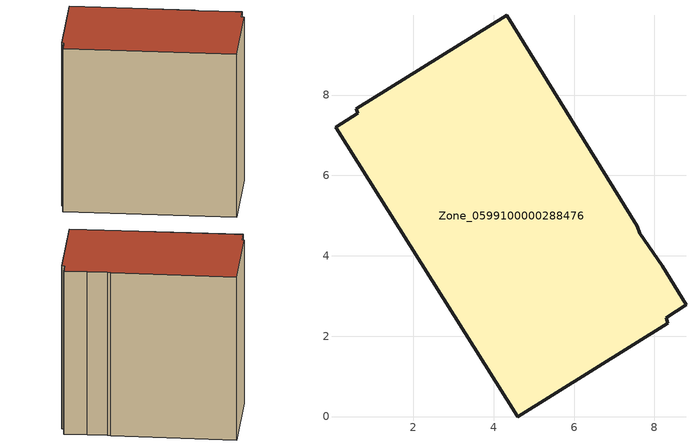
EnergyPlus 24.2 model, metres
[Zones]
Zone_0599100000288476
 floor ground (C_G): 8.34,2.32 4.6,0 0.06,7.2 0.61,7.55 0.58,7.66 4.32,9.98 7.58,4.74 7.63,4.56 8.19,3.75 8.79,2.79 8.29,2.46 z0
 wall outside (C_F): 8.79,2.79 8.19,3.75 7.63,4.56 7.58,4.74 4.32,9.98 0.58,7.66 0.61,7.55 0.06,7.2 4.6,0 8.34,2.32 8.29,2.46 8.79,2.79 z0:8.72
 roof outside (C_R): 4.6,0 8.34,2.32 8.29,2.46 8.79,2.79 8.19,3.75 7.63,4.56 7.58,4.74 4.32,9.98 0.58,7.66 0.61,7.55 0.06,7.2 z8.72
[BUILDING]
Pand.0599100000288476: North Axis=0; Terrain=City; Loads Convergence Tolerance Value=0.04; Temperature Convergence Tolerance Value=0.4; Solar Distribution=FullExterior; Maximum Number of Warmup Days=25; Minimum Number of Warmup Days=1
[Site:Location]
Rotterdam.The.Hague.AP_ZH_NLD Design_Conditions: Latitude=51.96; Longitude=4.45; Time Zone=1; Elevation=-4.5
[SITE:GROUNDTEMPERATURE:BUILDINGSURFACE]
18, 18, 18, 18, 18, 18, 18, 18, 18, 18, 18, 18
[MATERIAL] Thermal Absorptance=0.9; Solar Absorptance=0.7; Visible Absorptance=0.7
Name | Roughness | Thickness | Conductivity | Density | Specific Heat
G.TC.1975-1991 | MediumSmooth | 0.15 | 0.288461 | 540 | 1210
F.TC.1975-1991 | Rough | 0.3 | 0.230769 | 1920 | 840
R.TC.1975-1991 | MediumRough | 0.2 | 0.153846 | 1500 | 1000
[CONSTRUCTION]
C_G: G.TC.1975-1991
C_F: F.TC.1975-1991
C_R: R.TC.1975-1991
[ZONE]
Zone_0599100000288476: Type=1; Multiplier=1; Ceiling Height=Autocalculate; Volume=Autocalculate; Floor Area=autocalculate; Part of Total Floor Area=Yes
[ZONEINFILTRATION:DESIGNFLOWRATE]
Infil_Zone_0599100000288476: Zone or ZoneList or Space or SpaceList=Zone_0599100000288476; Schedule=AlwaysOn; Design Flow Rate Calculation Method=Flow/Area; Flow Rate per Floor Area=0.003; Constant Term Coefficient=1; Temperature Term Coefficient=0; Velocity Term Coefficient=0; Velocity Squared Term Coefficient=0
[HVACTEMPLATE:ZONE:IDEALLOADSAIRSYSTEM]
Zone_0599100000288476: Maximum Heating Supply Air Temperature=50; Minimum Cooling Supply Air Temperature=13; Maximum Heating Supply Air Humidity Ratio=0.0156; Minimum Cooling Supply Air Humidity Ratio=0.0077; Heating Limit=NoLimit; Cooling Limit=NoLimit; Dehumidification Control Type=ConstantSensibleHeatRatio; Cooling Sensible Heat Ratio=0.7; Dehumidification Setpoint=60; Humidification Control Type=None; Humidification Setpoint=30; Outdoor Air Method=None; Outdoor Air Flow Rate per Person=0.00944; Outdoor Air Flow Rate per Zone Floor Area=0; Outdoor Air Flow Rate per Zone=0; Demand Controlled Ventilation Type=None; Outdoor Air Economizer Type=NoEconomizer; Heat Recovery Type=None; Sensible Heat Recovery Effectiveness=0.7; Latent Heat Recovery Effectiveness=0.65
[ZONECONTROL:THERMOSTAT]
ThermostatControl_Zone_0599100000288476: Zone or ZoneList=Zone_0599100000288476; Control Type Schedule=DualSetpointControlType; Control 1=Thermostat_Zone_0599100000288476; Temperature Difference Between Cutout And Setpoint=0
[THERMOSTATSETPOINT:DUALSETPOINT]
Thermostat_Zone_0599100000288476: Heating Setpoint Temperature Schedule=HeatingSetpoint_Zone_0599100000288476; Cooling Setpoint Temperature Schedule=CoolingSetpoint_Zone_0599100000288476
[SCHEDULE:COMPACT]
HeatingSetpoint_Zone_0599100000288476: Through: 12/31, For: AllDays, Until: 24:00, 21
CoolingSetpoint_Zone_0599100000288476: Through: 12/31, For: AllDays, Until: 24:00, 24
DualSetpointControlType: Through: 12/31, For: AllDays, Until: 24:00, 4
AlwaysOn: Through: 12/31, For: AllDays, Until: 24:00, 1
